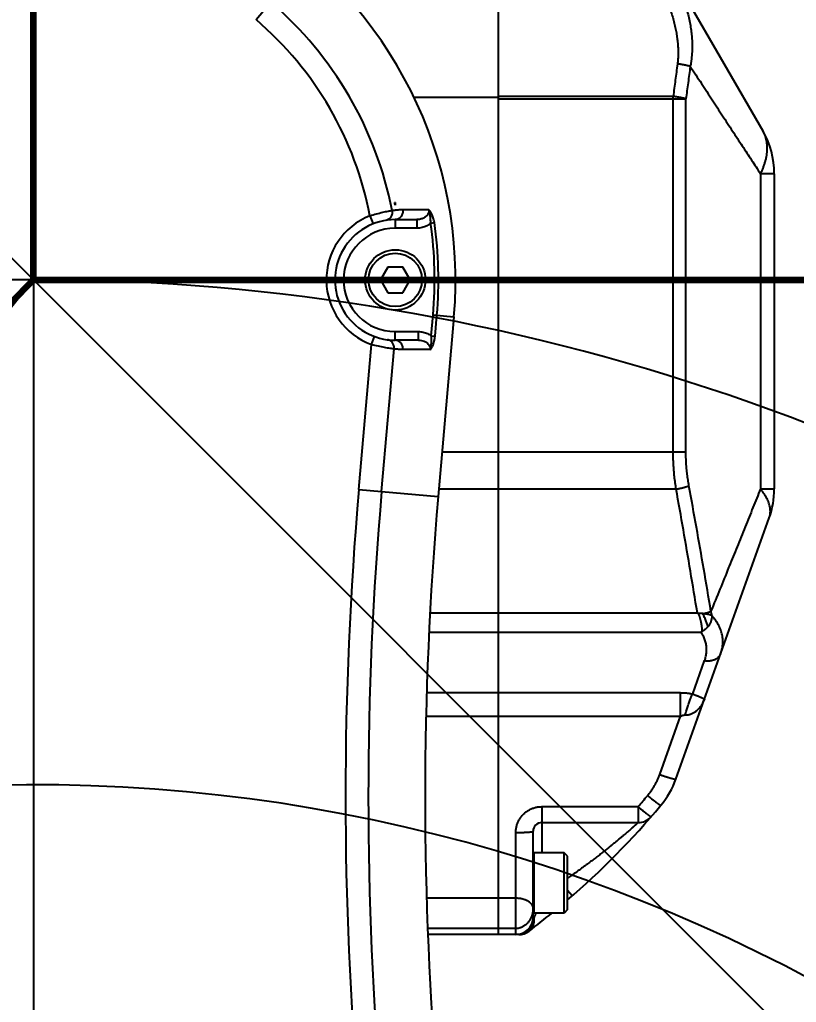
# Model space of a CAD drawing. Extents: x 0 to 4205, y 0 to 2970.
# Drawn here: x 2390.4 to 2480.5, y 862.3 to 976.4 of the extents above; entities that cross this region are included whole.
import ezdxf

# ---------------------------------------------------------------- set-up
doc = ezdxf.new("R2010")
doc.units = 0
doc.header["$LTSCALE"] = 231.275
doc.header["$PDMODE"] = 3
doc.header["$PDSIZE"] = 0.3125
doc.linetypes.add('CENTER', pattern=[0.6, 0.375, -0.075, 0.075, -0.075])
doc.layers.get('0').update_dxf_attribs({"linetype": 'CONTINUOUS'})
doc.layers.get('Defpoints').update_dxf_attribs({"linetype": 'CONTINUOUS'})
for name, color, linetype in [('5_ALL_CURVE', 7, 'CONTINUOUS'), ('95_ALL_DIM', 7, 'CONTINUOUS'), ('DEFAULT_1', 7, 'CENTER')]:
    doc.layers.add(name, color=color, linetype=linetype)
doc.layers.add('坐标轴', color=10, linetype='CONTINUOUS', lineweight=200)
doc.styles.get("Standard").update_dxf_attribs({"font": 'txt', "width": 0.8})
doc.dimstyles.new('DIMSTYLE_1', dxfattribs={"dimtxt": 20, "dimasz": 7.5, "dimexe": 0.18, "dimexo": 0.0625, "dimgap": 0.09, "dimtad": 1, "dimdec": 3, "dimdsep": 46, "dimtxsty": 'Standard', "dimblk": 'OPEN', "dimblk1": 'OPEN', "dimblk2": 'OPEN', "dimcen": 0.09, "dimadec": 0, "dimazin": 0, "dimtp": 0.001, "dimtm": 0.001, "dimtfac": 1, "dimtdec": 3, "dimtofl": 0, "dimtmove": 0, "dimatfit": 3, "dimldrblk": 'OPEN', "dimfxl": 1, "dimtolj": 1, "dimarcsym": 0})
doc.dimstyles.new('DIMSTYLE_2', dxfattribs={"dimtxt": 20, "dimasz": 7.5, "dimexe": 0.18, "dimexo": 0.0625, "dimgap": 0.09, "dimtad": 1, "dimdec": 3, "dimdsep": 46, "dimtxsty": 'Standard', "dimblk": 'OPEN', "dimblk1": 'OPEN', "dimblk2": 'OPEN', "dimcen": 0.09, "dimadec": 0, "dimazin": 0, "dimtp": 0.5, "dimtm": 0.5, "dimtfac": 1, "dimtdec": 3, "dimtofl": 0, "dimtmove": 0, "dimatfit": 3, "dimldrblk": 'OPEN', "dimfxl": 1, "dimtolj": 1, "dimarcsym": 0})
doc.dimstyles.new('DIMSTYLE_3', dxfattribs={"dimtxt": 20, "dimasz": 7.5, "dimexe": 0.18, "dimexo": 0.0625, "dimgap": 0.09, "dimtad": 1, "dimdec": 3, "dimdsep": 46, "dimtxsty": 'Standard', "dimblk": 'OPEN', "dimblk1": 'OPEN', "dimblk2": 'OPEN', "dimcen": 0.09, "dimadec": 0, "dimazin": 0, "dimtp": 0.001, "dimtm": 0.001, "dimtfac": 1, "dimtdec": 3, "dimtofl": 0, "dimtmove": 0, "dimatfit": 3, "dimldrblk": 'OPEN', "dimfxl": 1, "dimtolj": 1, "dimarcsym": 0})

# ---------------------------------------------------------------- blocks, each defined once
blk = doc.blocks.new('_OPEN')
at = {"color": 0, "linetype": 'ByBlock'}
for p, q in [((0, 0), (-1, 0.233)), ((-1, -0.233), (0, 0)), ((-1, 0), (0, 0))]:
    blk.add_line(p, q, dxfattribs=at)
blk = doc.blocks.new('*D8')
at = {"layer": '95_ALL_DIM', "color": 0, "lineweight": -2, "transparency": 16777216}
for p, q in [((2391.97, 1264.75), (2391.97, 1294.22)), ((2902.16, 934.07), (2933.99, 948.91))]:
    blk.add_line(p, q, dxfattribs=at)
blk.add_arc((2391.97, 696.17), 597.87, 25.71875, 89.28125, dxfattribs=at)
at = {"layer": 'Defpoints', "color": 0, "transparency": 16777216}
for p in [(2391.97, 1264.69), (2391.97, 1249.04), (2802.25, 1131.04), (2902.1, 934.05), (2396.5, 698.28)]:
    blk.add_point(p, dxfattribs=at)
at = {"layer": '95_ALL_DIM', "color": 0, "lineweight": -2, "transparency": 16777216, "xscale": 7.5, "yscale": 7.5, "zscale": 7.5}
for p, rotation in [((2391.97, 1294.04), 179.640623758212), ((2933.82, 948.84), 295.3593762417907)]:
    blk.add_blockref('_OPEN', p, dxfattribs=dict(at, rotation=rotation))
at = {"layer": '95_ALL_DIM', "color": 0, "transparency": 16777216, "insert": (2651.29, 1246.05), "char_height": 20, "attachment_point": 5, "rotation": 334.7514}
blk.add_mtext('\\A1;+65°', dxfattribs=at)
blk = doc.blocks.new('*D9')
at = {"layer": '95_ALL_DIM', "color": 0, "lineweight": -2, "transparency": 16777216}
for p, q in [((2391.97, 1260.27), (2391.97, 1295.39)), ((2199.03, 166.09), (2187.02, 133.09))]:
    blk.add_line(p, q, dxfattribs=at)
blk.add_arc((2391.97, 696.17), 599.04, 90.71735, 249.28265, dxfattribs=at)
at = {"layer": 'Defpoints', "color": 0, "transparency": 16777216}
for p in [(2391.97, 1260.21), (2391.97, 1207.56), (1911.46, 1053.89), (2390.26, 691.47), (2199.06, 166.14)]:
    blk.add_point(p, dxfattribs=at)
at = {"layer": '95_ALL_DIM', "color": 0, "lineweight": -2, "transparency": 16777216, "xscale": 7.5, "yscale": 7.5, "zscale": 7.5}
for p, rotation in [((2391.97, 1295.21), 0.3586754377824675), ((2187.08, 133.25), 339.6413245622188)]:
    blk.add_blockref('_OPEN', p, dxfattribs=dict(at, rotation=rotation))
at = {"layer": '95_ALL_DIM', "color": 0, "transparency": 16777216, "insert": (1783.99, 733.52), "char_height": 20, "attachment_point": 5, "rotation": 86.4841}
blk.add_mtext('\\A1;-160°', dxfattribs=at)
blk = doc.blocks.new('*D16')
at = {"layer": '95_ALL_DIM', "color": 0, "lineweight": -2, "transparency": 16777216}
for p, q in [((2397.03, 1196.17), (2968.03, 1196.17)), ((2967.85, 1188.67), (2967.85, 383.67)), ((2587.03, 376.17), (2968.03, 376.17))]:
    blk.add_line(p, q, dxfattribs=at)
at = {"layer": 'Defpoints', "color": 0, "transparency": 16777216}
for p in [(2396.97, 1196.17), (2586.97, 376.17), (2967.85, 376.17)]:
    blk.add_point(p, dxfattribs=at)
at = {"layer": '95_ALL_DIM', "color": 0, "lineweight": -2, "transparency": 16777216, "xscale": 7.5, "yscale": 7.5, "zscale": 7.5}
for p, rotation in [((2967.85, 1196.17), 90), ((2967.85, 376.17), 270)]:
    blk.add_blockref('_OPEN', p, dxfattribs=dict(at, rotation=rotation))
at = {"layer": '95_ALL_DIM', "color": 0, "transparency": 16777216, "insert": (2957.76, 762.1), "char_height": 20, "attachment_point": 5, "rotation": 90}
blk.add_mtext('\\A1;820', dxfattribs=at)
blk = doc.blocks.new('*D19')
at = {"layer": '95_ALL_DIM', "color": 0, "lineweight": -2, "transparency": 16777216}
for p, q in [((2391.97, 1266.23), (2391.97, 1286.35)), ((2399.47, 1286.17), (2861.05, 1286.17)), ((2868.55, 806.88), (2868.55, 1286.35))]:
    blk.add_line(p, q, dxfattribs=at)
at = {"layer": 'Defpoints', "color": 0, "transparency": 16777216}
for p in [(2868.55, 1286.17), (2391.97, 1266.17), (2868.55, 806.82)]:
    blk.add_point(p, dxfattribs=at)
at = {"layer": '95_ALL_DIM', "color": 0, "lineweight": -2, "transparency": 16777216, "xscale": 7.5, "yscale": 7.5, "zscale": 7.5, "rotation": 180}
blk.add_blockref('_OPEN', (2391.97, 1286.17), dxfattribs=at)
at = {"layer": '95_ALL_DIM', "color": 0, "lineweight": -2, "transparency": 16777216, "xscale": 7.5, "yscale": 7.5, "zscale": 7.5}
blk.add_blockref('_OPEN', (2868.55, 1286.17), dxfattribs=at)
at = {"layer": '95_ALL_DIM', "color": 0, "transparency": 16777216, "insert": (2633.03, 1296.26), "char_height": 20, "attachment_point": 5}
blk.add_mtext('\\A1;476.5', dxfattribs=at)
blk = doc.blocks.new('*D22')
at = {"layer": '95_ALL_DIM', "color": 0, "lineweight": -2, "transparency": 16777216}
for p, q in [((2724.91, 904.01), (2560.69, 801.49)), ((2391.88, 696.17), (2392.06, 696.17)), ((2391.97, 696.08), (2391.97, 696.26))]:
    blk.add_line(p, q, dxfattribs=at)
at = {"layer": 'Defpoints', "color": 0, "transparency": 16777216}
for p in [(2554.33, 797.52), (2391.97, 696.17)]:
    blk.add_point(p, dxfattribs=at)
at = {"layer": '95_ALL_DIM', "color": 0, "lineweight": -2, "transparency": 16777216, "xscale": 7.5, "yscale": 7.5, "zscale": 7.5, "rotation": 211.9750392818408}
blk.add_blockref('_OPEN', (2554.33, 797.52), dxfattribs=at)
at = {"layer": '95_ALL_DIM', "color": 0, "transparency": 16777216, "insert": (2669.72, 881.45), "char_height": 20, "attachment_point": 5, "rotation": 31.975}
blk.add_mtext('\\A1;R191.5 *2', dxfattribs=at)
blk = doc.blocks.new('*D25')
at = {"layer": '95_ALL_DIM', "color": 0, "lineweight": -2, "transparency": 16777216}
for p, q in [((2391.92, 946.21), (2257.72, 1080.42)), ((2392.03, 946.17), (2581.83, 946.17))]:
    blk.add_line(p, q, dxfattribs=at)
blk.add_arc((2391.97, 946.17), 189.68, 2.2656, 132.7344, dxfattribs=at)
at = {"layer": 'Defpoints', "color": 0, "transparency": 16777216}
for p in [(2391.97, 1135.85), (2237.29, 946.17), (2386.97, 946.17), (2395.5, 942.63), (2501.34, 836.79)]:
    blk.add_point(p, dxfattribs=at)
at = {"layer": '95_ALL_DIM', "color": 0, "lineweight": -2, "transparency": 16777216, "xscale": 7.5, "yscale": 7.5, "zscale": 7.5}
for p, rotation in [((2257.84, 1080.29), 223.8671770193098), ((2581.65, 946.17), 271.1328229806631)]:
    blk.add_blockref('_OPEN', p, dxfattribs=dict(at, rotation=rotation))
at = {"layer": '95_ALL_DIM', "color": 0, "transparency": 16777216, "insert": (2501.77, 1113.05), "char_height": 20, "attachment_point": 5, "rotation": 326.6574}
blk.add_mtext('\\A1;+135°', dxfattribs=at)
blk = doc.blocks.new('*D36')
at = {"layer": 'Defpoints', "color": 0, "transparency": 16777216}
for p in [(2391.97, 946.17), (2391.97, 696.17), (2673.47, 696.17)]:
    blk.add_point(p, dxfattribs=at)
at = {"layer": '坐标轴', "color": 0, "lineweight": -2, "transparency": 16777216}
for p, q in [((2392.03, 946.17), (2673.65, 946.17)), ((2673.47, 938.67), (2673.47, 703.67)), ((2392.03, 696.17), (2673.65, 696.17))]:
    blk.add_line(p, q, dxfattribs=at)
at = {"layer": '坐标轴', "color": 0, "lineweight": -2, "transparency": 16777216, "xscale": 7.5, "yscale": 7.5, "zscale": 7.5}
for p, rotation in [((2673.47, 946.17), 90), ((2673.47, 696.17), 270)]:
    blk.add_blockref('_OPEN', p, dxfattribs=dict(at, rotation=rotation))
at = {"layer": '坐标轴', "color": 0, "transparency": 16777216, "insert": (2663.38, 821.17), "char_height": 20, "attachment_point": 5, "rotation": 90}
blk.add_mtext('\\A1;250', dxfattribs=at)
blk = doc.blocks.new('*D37')
at = {"layer": 'Defpoints', "color": 0, "transparency": 16777216}
for p in [(2328.97, 1038), (2328.97, 946.17), (2391.97, 946.17)]:
    blk.add_point(p, dxfattribs=at)
at = {"layer": '坐标轴', "color": 0, "lineweight": -2, "transparency": 16777216}
for p, q in [((2328.97, 946.23), (2328.97, 1038.18)), ((2391.97, 946.23), (2391.97, 1038.18)), ((2384.47, 1038), (2336.47, 1038))]:
    blk.add_line(p, q, dxfattribs=at)
at = {"layer": '坐标轴', "color": 0, "lineweight": -2, "transparency": 16777216, "xscale": 7.5, "yscale": 7.5, "zscale": 7.5, "rotation": 180}
blk.add_blockref('_OPEN', (2328.97, 1038), dxfattribs=at)
at = {"layer": '坐标轴', "color": 0, "lineweight": -2, "transparency": 16777216, "xscale": 7.5, "yscale": 7.5, "zscale": 7.5}
blk.add_blockref('_OPEN', (2391.97, 1038), dxfattribs=at)
at = {"layer": '坐标轴', "color": 0, "transparency": 16777216, "insert": (2360.47, 1048.09), "char_height": 20, "attachment_point": 5}
blk.add_mtext('\\A1;63', dxfattribs=at)

msp = doc.modelspace()

# ---------------------------------------------------------------- linework, layer by layer
for p, q in [((2445.9681, 870.1674), (2445.9681, 1006.1674)), ((2453.142, 1004.1674), (2476.6283, 963.4879)), ((2417.8059, 976.3791), (2419.5275, 978.3922)), ((2466.2298, 967.4687), (2445.9681, 967.4687)), ((2466.2298, 926.1674), (2466.2298, 967.4687)), ((2445.9681, 967.3255), (2436.1646, 967.3255)), ((2445.9681, 967.1809), (2467.706, 967.1809)), ((2467.706, 926.1674), (2467.706, 967.1809)), ((2476.3681, 958.4879), (2476.3681, 921.9008)), ((2477.9681, 958.4879), (2476.3681, 958.4879)), ((2477.9681, 958.4879), (2477.9681, 921.9008)), ((2433.9681, 955.1674), (2433.9681, 954.8365)), ((2431.0197, 953.6043), (2431.3883, 952.6747)), ((2433.9681, 953.1674), (2433.9681, 952.1674)), ((2433.9681, 953.1674), (2436.4637, 953.1674)), ((2436.4635, 953.1674), (2436.4635, 952.1674)), ((2438.0726, 952.7547), (2438.5096, 952.8171)), ((2436.4635, 952.1674), (2433.9681, 952.1674)), ((2433.1081, 947.657), (2432.2481, 946.1674)), ((2434.8281, 947.657), (2433.1081, 947.657)), ((2435.6881, 946.1674), (2434.8281, 947.657)), ((2432.2481, 946.1674), (2433.1081, 944.6778)), ((2434.8281, 944.6778), (2435.6881, 946.1674)), ((2433.1081, 944.6778), (2434.8281, 944.6778)), ((2438.15, 939.6666), (2438.3636, 942.1083)), ((2438.3636, 942.1083), (2440.7816, 941.8968)), ((2438.5898, 939.6284), (2438.8034, 942.0699)), ((2440.7816, 941.8968), (2438.956, 921.0297)), ((2433.9681, 939.1674), (2433.9681, 940.1674)), ((2433.9681, 940.1674), (2436.6497, 940.1674)), ((2436.6497, 939.1674), (2436.6497, 940.1674)), ((2431.2162, 938.6556), (2431.5602, 939.5946)), ((2436.6499, 939.1674), (2433.968, 939.1674)), ((2438.15, 939.6668), (2438.5898, 939.6284)), ((2429.7447, 921.8356), (2431.2162, 938.6556)), ((2432.3834, 921.6047), (2433.8314, 938.1553)), ((2438.0304, 938.0905), (2434.8477, 938.0905)), ((2467.706, 926.1674), (2439.4055, 926.1674)), ((2429.7447, 921.8356), (2438.956, 921.0297)), ((2466.5773, 921.885), (2439.0308, 921.885)), ((2476.3681, 921.9008), (2477.9681, 921.9008)), ((2466.5526, 888.2294), (2477.3846, 918.5351)), ((2438.0186, 907.5209), (2469.0357, 907.5209)), ((2437.8928, 905.2674), (2469.4795, 905.2674)), ((2468.4985, 898.0998), (2469.886, 901.9817)), ((2467.085, 898.2493), (2437.6205, 898.2495)), ((2467.085, 895.5132), (2467.085, 898.2493)), ((2437.5587, 895.5129), (2467.085, 895.5132)), ((2464.6693, 888.7545), (2467.085, 895.5132)), ((2450.9681, 885.0194), (2450.9681, 879.6674)), ((2450.9681, 885.0194), (2462.1678, 885.0194)), ((2462.1678, 885.0194), (2462.1678, 883.1674)), ((2450.9681, 883.1674), (2462.1678, 883.1674)), ((2447.9681, 870.867), (2447.9681, 882.0194)), ((2449.9681, 872.1674), (2449.9681, 882.1674)), ((2450.0681, 879.6674), (2450.0681, 872.6674)), ((2453.5681, 879.6674), (2450.0681, 879.6674)), ((2453.5681, 872.6674), (2453.5681, 879.6674)), ((2453.9681, 879.2674), (2453.5681, 879.6674)), ((2453.9681, 873.0674), (2453.9681, 879.2674)), ((2454.5139, 874.662), (2453.9681, 875.2861)), ((2445.9681, 874.386), (2437.6088, 874.386)), ((2447.9681, 874.3844), (2445.9681, 874.3844)), ((2453.9681, 873.0674), (2453.5681, 872.6674)), ((2450.0779, 872.1674), (2449.9681, 872.1674)), ((2453.5681, 872.6674), (2450.0681, 872.6674)), ((2445.9681, 870.8684), (2437.7453, 870.8684)), ((2447.968, 870.867), (2445.9681, 870.867)), ((2447.9681, 870.1674), (2447.968, 870.867)), ((2448.2975, 870.1674), (2437.7725, 870.1674))]:
    msp.add_line(p, q)
for radius in [3.5, 3.1]:
    msp.add_circle((2433.9681, 946.1674), radius)
for centre, radius, start, end in [((2391.9681, 946.1674), 49, 355, 185), ((2391.9681, 946.1674), 42.4023, 10.973403, 49.462105), ((2391.9681, 946.1674), 39.7535, 10.78214, 49.462752), ((2467.9681, 958.4879), 10, 0, 30), ((2433.9681, 946.1674), 9, 90, 90.443174), ((2391.9681, 946.1674), 42.8853, 11.662418, 12.113892), ((2433.9681, 946.1674), 7.9999, 111.625748, 249.880303), ((2433.9681, 946.1674), 7, 89.999991, 270), ((2391.9681, 946.1674), 46.5727, 355, 8.131515), ((2391.9681, 946.1674), 47.0142, 355, 8.131236), ((2433.9681, 946.1674), 6, 90, 270), ((2837.4339, 886.1674), 409.2465, 175, 185), ((2467.9681, 921.9008), 10, 340.331844, 360), ((2837.4339, 886.1674), 406.5977, 175, 185), ((2837.4339, 886.1674), 400, 175, 185), ((2457.1361, 891.5951), 10, 320.05684, 340.33188), ((2391.9681, 946.1674), 95, 310.740351, 320.056876), ((2450.9681, 882.1674), 1, 89.99989, 180.000138), ((2462.1678, 885.1674), 2, 270.000001, 319.011018), ((2450.0681, 879.5674), 0.1, 90, 180), ((2450.0681, 872.7674), 0.1, 180, 270), ((2447.9681, 872.1674), 2, 270, 360), ((2391.9681, 946.1674), 95, 307.27868, 309.314107), ((2448.2975, 872.1674), 2, 270, 307.278713)]:
    msp.add_arc(centre, radius, start, end)
for points, start_tangent, end_tangent in [([(2467.3462, 978.9422), (2467.6211, 978.1451), (2467.8527, 977.3673), (2468.0424, 976.611), (2468.1923, 975.878), (2468.3044, 975.1694), (2468.381, 974.4864), (2468.4242, 973.8301), (2468.4361, 973.201), (2468.4192, 972.599), (2468.3753, 972.0237), (2468.3066, 971.4742), (2468.2144, 970.9491)], (0.34604058, -0.93821955), (-0.19747712, -0.9803075)), ([(2465.556, 978.4552), (2465.8323, 977.7201), (2466.0706, 977.0059), (2466.2722, 976.3145), (2466.4387, 975.6473), (2466.572, 975.005), (2466.6738, 974.3884), (2466.7459, 973.7982), (2466.7903, 973.2347), (2466.8087, 972.6977), (2466.8031, 972.1864), (2466.7752, 971.6999), (2466.7262, 971.2369)], (0.36890353, -0.92946769), (-0.12946704, -0.99158373)), ([(2466.7262, 971.2369), (2466.4788, 969.3506), (2466.2298, 967.4687)], (-0.12946654, -0.99158379), (-0.13176508, -0.99128097)), ([(2468.2144, 970.9491), (2468.1089, 970.9786), (2467.9952, 971.008), (2467.874, 971.037), (2467.7459, 971.0655), (2467.6118, 971.0934), (2467.4724, 971.1203), (2467.3285, 971.1463), (2467.1811, 971.171), (2467.031, 971.1945), (2466.8791, 971.2165), (2466.7262, 971.2369)], (-0.95978063, 0.28075103), (-0.99192455, 0.12682935)), ([(2468.2144, 970.9491), (2467.961, 969.0628), (2467.706, 967.1809)], (-0.13253206, -0.99117872), (-0.13488304, -0.99086153)), ([(2468.2144, 970.9491), (2469.5062, 968.9748), (2470.7558, 967.0651), (2471.9627, 965.2205), (2473.1269, 963.4413), (2474.2488, 961.7267), (2475.3292, 960.0756), (2476.3681, 958.4879)], (0.54753386, -0.83678352), (0.5475341, -0.83678337)), ([(2467.706, 967.1809), (2467.6075, 967.2086), (2467.4997, 967.2367), (2467.3859, 967.2643), (2467.2692, 967.2908), (2467.1539, 967.3154), (2467.044, 967.3374), (2466.9434, 967.3565), (2466.852, 967.3731), (2466.7687, 967.3876), (2466.6922, 967.4004), (2466.6223, 967.4118), (2466.5588, 967.4218), (2466.5012, 967.4306), (2466.449, 967.4384), (2466.4011, 967.4453), (2466.3565, 967.4516), (2466.3139, 967.4575), (2466.2721, 967.4631), (2466.2298, 967.4687)], (-0.9599138, 0.28029537), (-0.99163386, 0.12908252)), ([(2476.3681, 958.4879), (2476.5446, 958.8551), (2476.6994, 959.2214), (2476.832, 959.5858), (2476.9421, 959.9474), (2477.0294, 960.3053), (2477.0936, 960.6586), (2477.1347, 961.0064), (2477.1524, 961.3477), (2477.1469, 961.6819), (2477.118, 962.0078), (2477.0658, 962.3249), (2476.9906, 962.6322), (2476.8924, 962.929), (2476.7715, 963.2144), (2476.6283, 963.4879)], (0.45478842, 0.89059951), (-0.5, 0.8660254)), ([(2431.0197, 953.6043), (2431.79, 953.8367), (2432.5097, 954.0206), (2433.1278, 954.1535), (2433.5951, 954.2388)], (0.95067942, 0.31017518), (0.98608214, 0.16625886)), ([(2433.5951, 954.2388), (2433.5977, 953.8421), (2433.4625, 953.4816), (2433.2111, 953.2144), (2432.8833, 953.0828)], (0.18257101, -0.98319267), (-0.98791893, -0.15497157)), ([(2433.5951, 954.2388), (2434.0015, 954.2914), (2434.4149, 954.323), (2434.8354, 954.3326)], (0.98803674, 0.15421869), (0.99999281, -0.0037928)), ([(2434.8354, 954.3326), (2434.8161, 953.9024), (2434.6393, 953.5214), (2434.338, 953.2602), (2433.9681, 953.1674)], (0.14574361, -0.98932239), (-1, 0.00000041)), ([(2434.8354, 954.3326), (2436.3296, 954.3271), (2437.84, 954.322)], (0.99999281, -0.00379306), (0.99999447, -0.00332702)), ([(2437.8399, 954.322), (2437.848, 954.0556), (2437.7567, 953.7953), (2437.5632, 953.5534), (2437.2705, 953.3522), (2436.8932, 953.2162), (2436.4637, 953.1674)], (0.21357575, -0.97692651), (-1, 0.00005372)), ([(2438.0727, 952.755), (2438.0784, 952.9955), (2438.0713, 953.2148), (2438.0555, 953.4143), (2438.0334, 953.5956), (2438.0062, 953.7613), (2437.9745, 953.915), (2437.937, 954.0591), (2437.8926, 954.196), (2437.8397, 954.3223)], (0.05464952, 0.9985056), (-0.4293101, 0.90315715)), ([(2438.5096, 952.8171), (2438.4537, 953.1197), (2438.3828, 953.3828), (2438.3033, 953.6078), (2438.2199, 953.7965), (2438.1363, 953.952), (2438.0551, 954.0782), (2437.9778, 954.1793), (2437.84, 954.322)], (-0.14132501, 0.98996325), (-0.75457485, 0.65621399)), ([(2438.0726, 952.7549), (2437.6193, 952.4452), (2437.0716, 952.2403), (2436.4635, 952.1674)], (-0.75013091, -0.66128936), (-0.99999998, 0.0001876)), ([(2436.6497, 940.1674), (2437.2063, 940.1062), (2437.7153, 939.9328), (2438.15, 939.6666)], (0.99999999, 0.00014749), (0.78902004, -0.61436745)), ([(2433.8313, 938.1553), (2433.8033, 938.5336), (2433.6513, 938.868), (2433.3975, 939.1099), (2433.0788, 939.2241)], (0.09595233, 0.99538593), (-0.9918897, 0.12710165)), ([(2434.8477, 938.0905), (2434.8013, 938.4961), (2434.6154, 938.8468), (2434.3213, 939.0838), (2433.9681, 939.1674)], (0.06793368, 0.99768984), (-1, 0)), ([(2436.6499, 939.1674), (2437.0008, 939.1347), (2437.3214, 939.0419), (2437.5929, 938.8996), (2437.8025, 938.7215), (2437.9451, 938.521), (2438.0207, 938.3084), (2438.0305, 938.0905)], (1, 0.00004299), (-0.10673012, -0.99428803)), ([(2438.0304, 938.0904), (2438.0726, 938.2231), (2438.1128, 938.4007), (2438.1352, 938.5389), (2438.1536, 938.6938), (2438.1678, 938.8743), (2438.1758, 939.0914), (2438.1761, 939.2164), (2438.1729, 939.3537), (2438.1647, 939.5037), (2438.1501, 939.6666)], (0.37975251, 0.92508812), (-0.10869767, 0.99407485)), ([(2438.0304, 938.0905), (2438.1175, 938.1911), (2438.2069, 938.321), (2438.274, 938.4401), (2438.3464, 938.5949), (2438.4234, 938.8), (2438.4623, 938.9262), (2438.5002, 939.0709), (2438.5355, 939.2356), (2438.5662, 939.4212), (2438.5898, 939.6284)], (0.7946228, 0.60710346), (0.08708804, 0.99620062)), ([(2433.8314, 938.1553), (2433.3603, 938.2155), (2432.7353, 938.3153), (2432.004, 938.4613), (2431.2162, 938.6556)], (-0.99350628, 0.11377728), (-0.96490858, 0.26258605)), ([(2434.8477, 938.0905), (2434.3371, 938.1068), (2433.8314, 938.1553)], (-1, -0.0000067), (-0.99189775, 0.1270388)), ([(2466.5773, 921.885), (2466.4708, 922.5993), (2466.3835, 923.3164), (2466.3158, 924.0338), (2466.2678, 924.7496), (2466.2392, 925.4615), (2466.2298, 926.1674)], (-0.16074541, 0.9869959), (-0.00000078, 1)), ([(2468.0619, 922.2743), (2467.9528, 922.9237), (2467.8634, 923.5755), (2467.7941, 924.2278), (2467.7449, 924.8785), (2467.7156, 925.5257), (2467.706, 926.1674)], (-0.18045519, 0.98358321), (-0.00000073, 1)), ([(2466.5773, 921.885), (2466.73, 921.9125), (2466.8818, 921.9422), (2467.0318, 921.9738), (2467.179, 922.0073), (2467.3226, 922.0424), (2467.4617, 922.0789), (2467.5955, 922.1165), (2467.7232, 922.1551), (2467.8439, 922.1945), (2467.9571, 922.2343), (2468.0619, 922.2743)], (0.98546852, 0.16985814), (0.92880231, 0.37057558)), ([(2469.0357, 907.5209), (2468.2346, 912.3475), (2467.4153, 917.1356), (2466.5773, 921.885)], (-0.16130645, 0.98690437), (-0.17634346, 0.9843287)), ([(2470.6149, 907.6984), (2469.7833, 912.5967), (2468.9324, 917.4554), (2468.0619, 922.2743)], (-0.16487409, 0.98631462), (-0.1804559, 0.98358308)), ([(2476.3681, 921.9008), (2475.4924, 919.7391), (2474.5837, 917.496), (2473.6422, 915.1718), (2472.74, 912.9443)], (-0.37544836, -0.92684332), (-0.37544752, -0.92684366)), ([(2477.3846, 918.5351), (2477.4513, 918.7597), (2477.4936, 918.9923), (2477.5116, 919.2324), (2477.505, 919.4794), (2477.474, 919.7325), (2477.4186, 919.9913), (2477.339, 920.2549), (2477.2353, 920.5227), (2477.1079, 920.7941), (2476.9571, 921.0683), (2476.7832, 921.3446), (2476.5867, 921.6224), (2476.3681, 921.9008)], (0.33657195, 0.94165775), (-0.63577092, 0.7718778)), ([(2472.74, 912.9443), (2472.6676, 912.7656), (2471.6588, 910.2755), (2470.6149, 907.6984)], (-0.37544752, -0.92684366), (-0.37544629, -0.92684415)), ([(2469.0357, 907.5209), (2469.0571, 907.497), (2469.0784, 907.4731), (2469.0998, 907.4492)], (0.66630274, -0.74568134), (0.66760659, -0.74451423)), ([(2469.0998, 907.4492), (2469.1141, 907.4319), (2469.1288, 907.4113), (2469.1439, 907.3874), (2469.1593, 907.3604), (2469.175, 907.3301), (2469.1911, 907.2966), (2469.2076, 907.2597), (2469.2245, 907.2192), (2469.2419, 907.1748), (2469.26, 907.1259), (2469.2786, 907.0722), (2469.298, 907.0132), (2469.318, 906.9482), (2469.3388, 906.8768), (2469.3603, 906.7983), (2469.3825, 906.712), (2469.4052, 906.6173), (2469.4286, 906.5125), (2469.4524, 906.3967), (2469.4757, 906.2717), (2469.4966, 906.1462), (2469.5134, 906.0325), (2469.5261, 905.9328), (2469.5354, 905.846), (2469.5421, 905.7695), (2469.5466, 905.7015), (2469.5492, 905.6409), (2469.5501, 905.5868), (2469.5495, 905.5385), (2469.5475, 905.4954), (2469.5441, 905.4568), (2469.5394, 905.4222), (2469.5333, 905.3913), (2469.5255, 905.3637), (2469.5155, 905.339)], (0.66760659, -0.74451423), (-0.43814618, -0.89890373)), ([(2469.6761, 907.423), (2469.5634, 907.4298), (2469.4492, 907.4359), (2469.3336, 907.4412), (2469.2171, 907.4456), (2469.0998, 907.4492)], (-0.99792937, 0.06431931), (-0.99963975, 0.02683961)), ([(2469.6761, 907.423), (2469.8121, 907.4541), (2469.9441, 907.4865), (2470.0714, 907.52), (2470.1934, 907.5545), (2470.3093, 907.5898), (2470.4186, 907.6257), (2470.5207, 907.6619), (2470.6149, 907.6984)], (0.9765245, 0.21540635), (0.92703021, 0.37498665)), ([(2470.273, 905.9113), (2470.209, 906.1073), (2470.1373, 906.3115), (2470.0583, 906.523), (2469.9723, 906.7408), (2469.8796, 906.9641), (2469.7808, 907.1918), (2469.6761, 907.423)], (-0.29921301, 0.95418634), (-0.41922122, 0.90788412)), ([(2470.7252, 907.1916), (2470.6269, 907.2293), (2470.5222, 907.2643), (2470.4121, 907.2965), (2470.2975, 907.3255), (2470.1789, 907.3513), (2470.0572, 907.3739), (2469.9325, 907.3933), (2469.8053, 907.4096), (2469.6761, 907.423)], (-0.92772587, 0.37326224), (-0.99585354, 0.09097107)), ([(2470.7252, 907.1916), (2470.7113, 907.023), (2470.687, 906.8593), (2470.6529, 906.7017), (2470.6096, 906.551), (2470.5575, 906.4076), (2470.4974, 906.2718), (2470.4295, 906.1437), (2470.3545, 906.0235), (2470.273, 905.9113)], (-0.0537215, -0.99855596), (-0.61673502, -0.78717083)), ([(2470.7252, 907.1916), (2470.672, 907.448), (2470.6149, 907.6984)], (-0.19333424, 0.98113295), (-0.23223896, 0.97265876)), ([(2471.7693, 902.8246), (2471.8592, 903.1074), (2471.9274, 903.3915), (2471.9739, 903.6762), (2471.9989, 903.9611), (2472.0027, 904.2454), (2471.9854, 904.5286), (2471.9474, 904.8102), (2471.8888, 905.0897), (2471.8101, 905.3665), (2471.7116, 905.6402), (2471.5936, 905.9103), (2471.4565, 906.1763), (2471.3007, 906.4378), (2471.1266, 906.6945), (2470.9346, 906.9459), (2470.7252, 907.1916)], (0.33657164, 0.94165786), (-0.66823012, 0.74395464)), ([(2470.273, 905.9113), (2470.1935, 905.8164), (2470.1091, 905.7279), (2470.0198, 905.6459), (2469.9262, 905.5705), (2469.8286, 905.502), (2469.7273, 905.4405), (2469.6228, 905.3861), (2469.5155, 905.339)], (-0.61662092, -0.78726021), (-0.92866033, -0.37093125)), ([(2469.5155, 905.339), (2469.5036, 905.3149), (2469.4916, 905.291), (2469.4795, 905.2674)], (-0.43814618, -0.89890373), (-0.45967277, -0.88808837)), ([(2469.886, 901.9817), (2469.9654, 902.2283), (2470.0276, 902.475), (2470.0725, 902.7212), (2470.1003, 902.9663), (2470.1111, 903.21), (2470.1051, 903.4517), (2470.0824, 903.691), (2470.0434, 903.9276), (2469.9882, 904.161), (2469.9172, 904.3908), (2469.8305, 904.6167), (2469.7284, 904.8383), (2469.6113, 905.0553), (2469.4795, 905.2674)], (0.33657053, 0.94165826), (-0.55304367, 0.83315227)), ([(2469.886, 901.9817), (2470.0363, 901.9633), (2470.1856, 901.9542), (2470.3332, 901.9542), (2470.4781, 901.9634), (2470.6195, 901.9818), (2470.7565, 902.0092), (2470.8884, 902.0454), (2471.0142, 902.0904), (2471.1334, 902.1437), (2471.245, 902.2051), (2471.3486, 902.2742), (2471.4435, 902.3505), (2471.5291, 902.4338), (2471.6049, 902.5233), (2471.6704, 902.6187), (2471.7254, 902.7193), (2471.7693, 902.8246)], (0.98863756, -0.15031888), (0.33657195, 0.94165775)), ([(2467.085, 898.2493), (2467.333, 898.245), (2467.5641, 898.2332), (2467.7789, 898.2151), (2467.978, 898.1919), (2468.1628, 898.1646), (2468.3355, 898.1338), (2468.4985, 898.0998)], (1, -0.00000327), (0.97584002, -0.21848629)), ([(2467.6283, 895.665), (2467.6945, 895.9214), (2467.7643, 896.174), (2467.8374, 896.4216), (2467.9135, 896.6632), (2467.9921, 896.8977), (2468.073, 897.1241), (2468.1558, 897.3413), (2468.2402, 897.5483), (2468.3256, 897.7443), (2468.4119, 897.9284), (2468.4985, 898.0998)], (0.24211833, 0.97024673), (0.46575812, 0.88491207)), ([(2468.4985, 898.0998), (2468.6027, 898.0601), (2468.7075, 898.0195), (2468.8129, 897.9782), (2468.9186, 897.9361), (2469.0242, 897.8933), (2469.1291, 897.8499), (2469.2324, 897.8063), (2469.3331, 897.7627), (2469.4299, 897.7196), (2469.5211, 897.6775), (2469.6051, 897.637), (2469.6799, 897.5989), (2469.7437, 897.5639), (2469.7946, 897.5328), (2469.8309, 897.5063), (2469.8514, 897.4849), (2469.8552, 897.4694)], (0.93518037, -0.35417182), (-0.33620023, -0.94179053)), ([(2467.6283, 895.665), (2467.7472, 895.6668), (2467.8703, 895.6772), (2467.9977, 895.6972), (2468.1293, 895.7277), (2468.2652, 895.7697), (2468.4051, 895.8244), (2468.5485, 895.8929), (2468.6946, 895.9764), (2468.8424, 896.0761), (2468.9904, 896.1927), (2469.1369, 896.3271), (2469.2797, 896.4791), (2469.4166, 896.6486), (2469.545, 896.8345), (2469.6624, 897.0349), (2469.7666, 897.2478), (2469.8552, 897.4694)], (0.99978169, -0.02089408), (0.33659318, 0.94165016)), ([(2467.085, 895.5132), (2467.1854, 895.5612), (2467.2771, 895.5983), (2467.3606, 895.6259), (2467.4367, 895.6452), (2467.506, 895.6575), (2467.5694, 895.6638), (2467.6283, 895.665)], (0.88912374, 0.45766688), (0.99978496, -0.02073743)), ([(2463.2695, 886.3109), (2463.5211, 886.6273), (2463.7565, 886.956), (2463.975, 887.2963), (2464.176, 887.6472), (2464.359, 888.0078), (2464.5236, 888.3772), (2464.6693, 888.7545)], (0.64202583, 0.76668301), (0.33657331, 0.94165727)), ([(2464.6693, 888.7545), (2464.8148, 888.7033), (2464.9594, 888.6532), (2465.1023, 888.6046), (2465.2425, 888.5578), (2465.3794, 888.513), (2465.512, 888.4706), (2465.6396, 888.4308), (2465.7614, 888.3937), (2465.8767, 888.3598), (2465.9847, 888.329), (2466.0849, 888.3017), (2466.1767, 888.2779), (2466.2595, 888.2579), (2466.3327, 888.2418), (2466.396, 888.2296), (2466.4491, 888.2214), (2466.4914, 888.2173), (2466.523, 888.2172), (2466.5434, 888.2213), (2466.5526, 888.2294)], (0.94224101, -0.33493564), (0.33657195, 0.94165775)), ([(2462.1678, 885.0194), (2462.7215, 885.6625), (2463.2695, 886.3109)], (0.65591379, 0.75483581), (0.64202694, 0.76668208)), ([(2463.2695, 886.3109), (2463.3863, 886.214), (2463.5024, 886.1186), (2463.6172, 886.0252), (2463.73, 885.9342), (2463.8401, 885.8463), (2463.9469, 885.762), (2464.0497, 885.6817), (2464.148, 885.6059), (2464.2413, 885.535), (2464.3289, 885.4695), (2464.4104, 885.4098), (2464.4852, 885.3561), (2464.553, 885.3088), (2464.6134, 885.2682), (2464.6659, 885.2345), (2464.7104, 885.2079), (2464.7465, 885.1885), (2464.7741, 885.1765), (2464.7929, 885.172), (2464.8029, 885.1749)], (0.76841438, -0.6399526), (0.64202681, 0.76668219)), ([(2447.9681, 882.0194), (2447.9744, 882.2145), (2447.9936, 882.4097), (2448.0256, 882.6039), (2448.0703, 882.7958), (2448.1275, 882.9844), (2448.1969, 883.1686), (2448.2781, 883.3476), (2448.3708, 883.5208), (2448.4747, 883.6877), (2448.5894, 883.8474), (2448.7142, 883.9993), (2448.8486, 884.1425), (2448.9921, 884.2767), (2449.144, 884.4011), (2449.3038, 884.5154), (2449.4705, 884.6189), (2449.6436, 884.7112), (2449.8222, 884.7919), (2450.006, 884.8609), (2450.1941, 884.9178), (2450.3855, 884.9623), (2450.579, 884.9941), (2450.7736, 885.0131), (2450.9681, 885.0194)], (0.00000291, 1), (1, 0.00000234)), ([(2462.1678, 885.0194), (2462.2827, 884.9205), (2462.397, 884.823), (2462.5099, 884.7276), (2462.6209, 884.6346), (2462.7292, 884.5448), (2462.8343, 884.4586), (2462.9355, 884.3765), (2463.0323, 884.2989), (2463.124, 884.2264), (2463.2103, 884.1593), (2463.2905, 884.0981), (2463.3642, 884.043), (2463.4309, 883.9945), (2463.4904, 883.9528), (2463.5422, 883.9181), (2463.586, 883.8906), (2463.6217, 883.8705), (2463.6489, 883.8579), (2463.6675, 883.853), (2463.6775, 883.8556)], (0.75717832, -0.65320823), (0.65591398, 0.75483565)), ([(2462.1678, 883.1674), (2462.1615, 883.1618), (2462.1424, 883.1447), (2462.1104, 883.1161), (2462.065, 883.0755), (2462.006, 883.023), (2461.9331, 882.9582), (2461.846, 882.8809), (2461.7442, 882.7909), (2461.6272, 882.6879), (2461.4946, 882.5715), (2461.3456, 882.4414), (2461.1799, 882.2974), (2460.9966, 882.139), (2460.795, 881.9659), (2460.5743, 881.7776), (2460.3336, 881.5739), (2460.0723, 881.3544), (2459.7893, 881.1188), (2459.4839, 880.8668), (2459.155, 880.5982), (2458.802, 880.3128), (2458.424, 880.0108), (2458.0205, 879.6922), (2457.5906, 879.3571), (2457.1338, 879.0057), (2456.6503, 878.639), (2456.1396, 878.2575), (2455.602, 877.862), (2455.038, 877.4538), (2454.4484, 877.0343), (2453.9681, 876.6978)], (-0.74512883, -0.66692056), (-0.82089938, -0.57107285)), ([(2447.9681, 882.0194), (2448.1175, 882.0198), (2448.2662, 882.021), (2448.4131, 882.0231), (2448.5576, 882.026), (2448.6988, 882.0296), (2448.8358, 882.034), (2448.9681, 882.0392), (2449.0947, 882.0451), (2449.2151, 882.0517), (2449.3284, 882.0589), (2449.4342, 882.0667), (2449.5317, 882.0751), (2449.6205, 882.084), (2449.7001, 882.0934), (2449.77, 882.1032), (2449.8298, 882.1133), (2449.8792, 882.1238), (2449.9179, 882.1345), (2449.9457, 882.1454), (2449.9625, 882.1564), (2449.9681, 882.1674)], (1, 0), (0, 1)), ([(2449.9681, 873.2616), (2449.962, 873.344), (2449.9435, 873.4275), (2449.9125, 873.5114), (2449.8691, 873.5949), (2449.8135, 873.6769), (2449.7467, 873.7566), (2449.6695, 873.8331), (2449.5829, 873.9058), (2449.4881, 873.974), (2449.3861, 874.0375), (2449.2779, 874.0959), (2449.1645, 874.149), (2449.0473, 874.1965), (2448.9278, 874.2383), (2448.807, 874.2743), (2448.6858, 874.3047), (2448.5651, 874.3298), (2448.4445, 874.3499), (2448.324, 874.3652), (2448.2042, 874.376), (2448.0854, 874.3823), (2447.9681, 874.3844)], (-0.00003015, 1), (-1, 0.00000812)), ([(2449.9681, 873.2616), (2449.962, 873.0807), (2449.9435, 872.8979), (2449.9125, 872.7152), (2449.869, 872.534), (2449.8135, 872.3568), (2449.7467, 872.1854), (2449.6695, 872.0217), (2449.5829, 871.8669), (2449.4881, 871.7222), (2449.3861, 871.5881), (2449.2779, 871.4654), (2449.1645, 871.3542), (2449.0473, 871.2551), (2448.9278, 871.1683), (2448.8069, 871.0937), (2448.6857, 871.0308), (2448.565, 870.9792), (2448.4444, 870.9379), (2448.324, 870.9063), (2448.2041, 870.8842), (2448.0853, 870.8712), (2447.968, 870.867)], (-0.00001361, -1), (-1, -0.00002765)), ([(2448.2975, 870.1674), (2448.395, 870.1704), (2448.501, 870.1805), (2448.6187, 870.2002), (2448.7442, 870.2314), (2448.8692, 870.2733), (2448.9909, 870.3253), (2449.1089, 870.3872), (2449.2226, 870.4586), (2449.3313, 870.5392), (2449.4345, 870.6284), (2449.5316, 870.7259), (2449.6222, 870.8311), (2449.7056, 870.9435), (2449.7815, 871.0624), (2449.8494, 871.1872), (2449.909, 871.3173), (2449.96, 871.4519), (2450.0022, 871.5904), (2450.0351, 871.7319), (2450.0588, 871.8758), (2450.0731, 872.0212), (2450.0779, 872.1674)], (1, -0.00000005), (0.0000001, 1)), ([(2449.5088, 870.576), (2449.6014, 870.6529), (2449.6873, 870.7375), (2449.766, 870.8294), (2449.8373, 870.9282), (2449.9007, 871.0333), (2449.9559, 871.1442), (2450.0026, 871.2604), (2450.0406, 871.3811), (2450.0697, 871.506), (2450.0897, 871.6341), (2450.1006, 871.7651), (2450.1022, 871.898), (2450.0947, 872.0324), (2450.0779, 872.1674)], (0.79569847, 0.60569294), (-0.15604368, 0.98775015)), ([(2450.2948, 872.6674), (2450.2595, 872.5855), (2450.2156, 872.4838), (2450.1756, 872.3915), (2450.1394, 872.3082), (2450.1068, 872.2336), (2450.0779, 872.1674)], (-0.39500724, -0.91867801), (-0.40111569, -0.9160274))]:
    msp.add_spline(points, degree=3, dxfattribs=dict(start_tangent=start_tangent, end_tangent=end_tangent))
at = {"layer": '5_ALL_CURVE'}
for q in [(2234.638, 751.8809), (2568.7448, 769.3907)]:
    msp.add_line((2391.9681, 946.1674), q, dxfattribs=at)
for radius, start, end in [(500, 25, 250), (250, 25, 250), (191.4, 22.486134, 92.492771)]:
    msp.add_arc((2391.9681, 696.1674), radius, start, end, dxfattribs=at)
at = {"layer": 'DEFAULT_1'}
for q in [(2391.9681, 1006.1674), (2254.4644, 946.1674), (2391.9681, 817.4203), (2512.376, 946.1674)]:
    msp.add_line((2391.9681, 946.1674), q, dxfattribs=at)
at = {"layer": '坐标轴'}
for q in [(2391.9681, 1067.7093), (2512.376, 946.1674)]:
    msp.add_line((2391.9681, 946.1674), q, dxfattribs=at)
at = {"layer": '坐标轴', "color": 6}
msp.add_line((2391.9681, 946.1674), (2303.6682, 857.8676), dxfattribs=at)

# ---------------------------------------------------------------- dimensions: what is measured, and where the dimension line sits
at = {"layer": '95_ALL_DIM'}
dim = msp.add_linear_dim(base=(2868.545, 1286.1674), p1=(2391.9681, 1266.1674), p2=(2868.545, 806.822), text='476.5', dimstyle='DIMSTYLE_3', dxfattribs=at)
dim.commit()
dim.dimension.update_dxf_attribs({"geometry": '*D19', "text_midpoint": (2633.0284, 1286.1674), "dimtype": 160})
for base, line1, line2, text, picture, middle in [((1911.465, 1053.8887), ((2391.9681, 1207.5593), (2391.9681, 1260.2064)), ((2199.0554, 166.1441), (2390.258, 691.4689)), '-<>', '*D9', (1794.0566, 732.9039)), ((2802.2519, 1131.0429), ((2396.4996, 698.2805), (2902.1023, 934.0469)), ((2391.9681, 1264.6851), (2391.9681, 1249.0383)), '+<>', '*D8', (2646.9881, 1236.9209)), ((2391.9681, 1135.8468), ((2395.5036, 942.6319), (2501.3429, 836.7926)), ((2237.2887, 946.1674), (2386.9681, 946.1674)), '+<>', '*D25', (2496.2242, 1104.6254))]:
    dim = msp.add_angular_dim_2l(base=base, line1=line1, line2=line2, text=text, dimstyle='DIMSTYLE_2', dxfattribs=at)
    dim.commit()
    dim.dimension.update_dxf_attribs({"geometry": picture, "text_midpoint": middle, "dimtype": 162})
dim = msp.add_linear_dim(base=(2967.8527, 376.1674), p1=(2396.9681, 1196.1674), p2=(2586.9681, 376.1674), angle=270, dimstyle='DIMSTYLE_3', dxfattribs=at)
dim.commit()
dim.dimension.update_dxf_attribs({"geometry": '*D16', "text_midpoint": (2967.8527, 762.1033), "dimtype": 160})
dim = msp.add_radius_dim(center=(2391.9681, 696.1674), mpoint=(2554.3286, 797.5232), text='R191.5 *2', dimstyle='DIMSTYLE_1', dxfattribs=at)
dim.commit()
dim.dimension.update_dxf_attribs({"geometry": '*D22', "text_midpoint": (2675.0632, 872.8935), "dimtype": 164})
at = {"layer": '坐标轴', "color": 2}
dim = msp.add_linear_dim(base=(2328.9681, 1038.0021), p1=(2391.9681, 946.1674), p2=(2328.9681, 946.1674), dimstyle='DIMSTYLE_1', dxfattribs=at)
dim.commit()
dim.dimension.update_dxf_attribs({"geometry": '*D37', "text_midpoint": (2360.4681, 1048.0921)})
dim = msp.add_linear_dim(base=(2673.4652, 696.1674), p1=(2391.9681, 946.1674), p2=(2391.9681, 696.1674), angle=90, dimstyle='DIMSTYLE_1', dxfattribs=at)
dim.commit()
dim.dimension.update_dxf_attribs({"geometry": '*D36', "text_midpoint": (2663.3752, 821.1674)})

doc.saveas('drawing.dxf')
